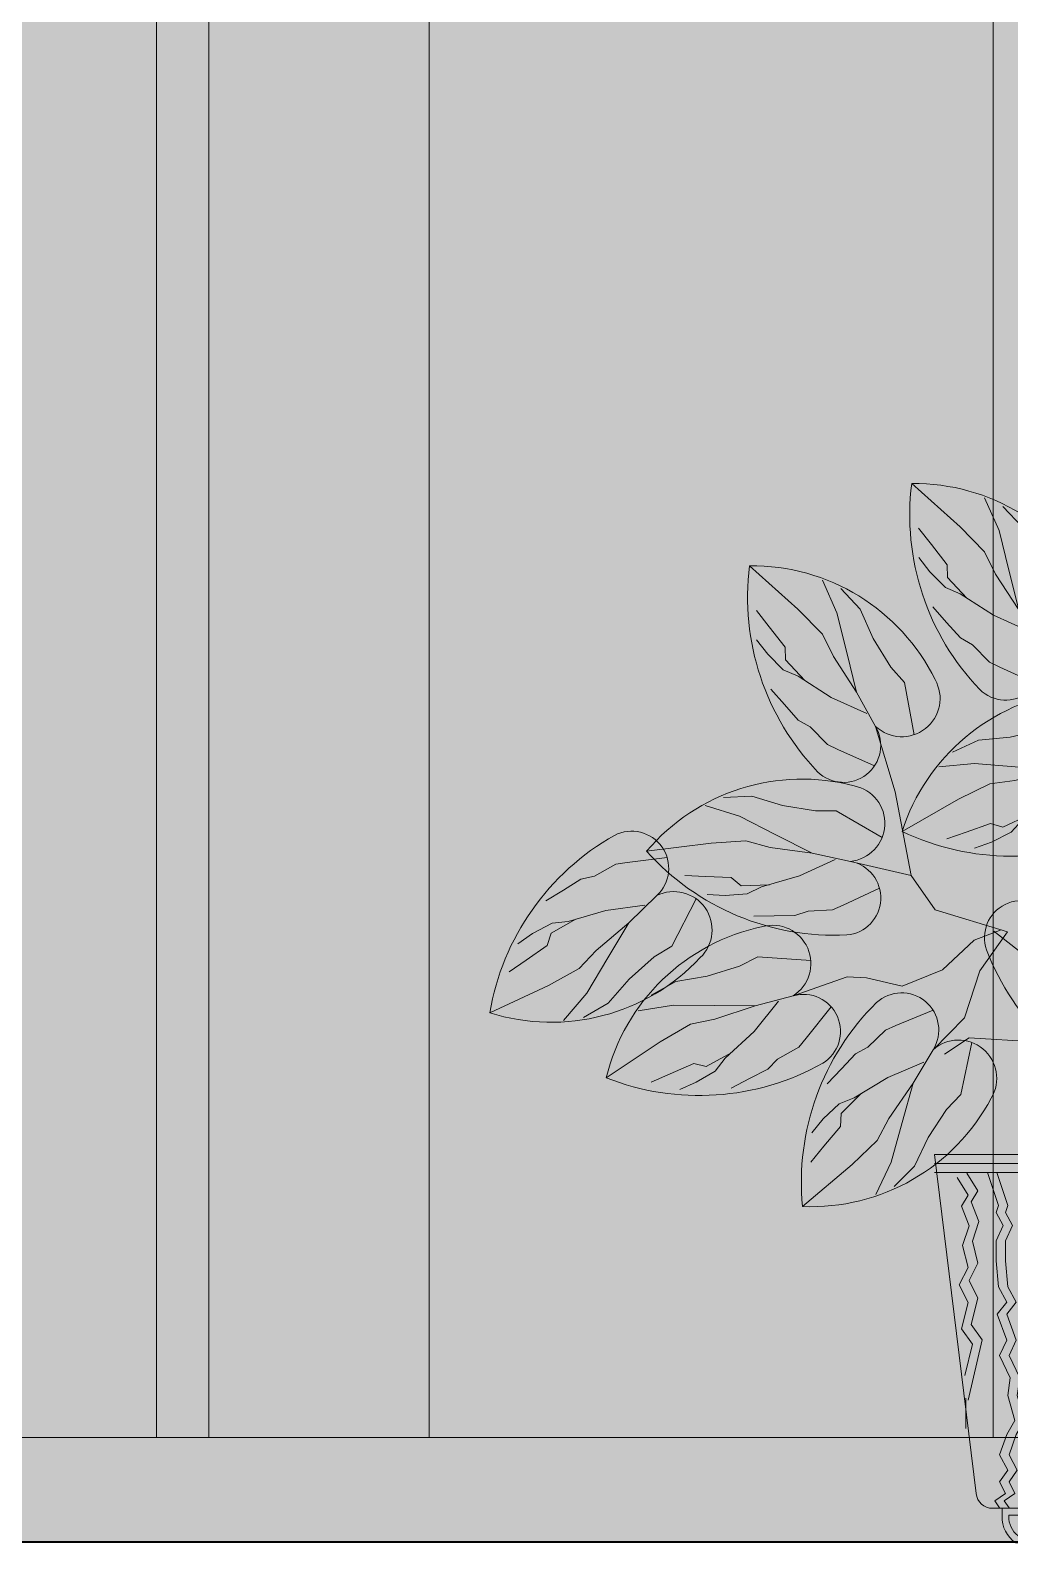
# Model space of a CAD drawing. Header units: millimetres. Extents: x 56222 to 3066687, y -650199 to -121287.
# Drawn here: x 141686.08 to 141695.47, y -185249.26 to -185234.76 of the extents above; entities that cross this region are included whole.
import ezdxf

# ---------------------------------------------------------------- set-up
doc = ezdxf.new("R2010")
doc.units = ezdxf.units.MM
doc.header["$MEASUREMENT"] = 0
doc.layers.add('AR HATCH-7', color=7, linetype='Continuous')
for name, color, linetype, lineweight in [('dim05', 1, 'Continuous', 13), ('FURNITURE', 32, 'Continuous', 9), ('XX~SLAB ( BEAM )~ ( DIM )', 7, 'Continuous', 9)]:
    doc.layers.add(name, color=color, linetype=linetype, lineweight=lineweight)
doc.layers.add('hatch', color=250, linetype='Continuous', lineweight=9, transparency=0.5)

# ---------------------------------------------------------------- blocks, each defined once
blk = doc.blocks.new('RH')
at = {"color": 251, "true_color": 0x636466}
for p, q in [((137588.9421471866, 17688.33479975404), (137589.1436710019, 17688.33479975404)), ((137588.9421471866, 17688.33034896398), (137589.1436710019, 17688.33034896398)), ((137589.1436710019, 17688.33479975404), (137589.1231673759, 17688.16759033459)), ((137588.9421471866, 17688.3258981739), (137589.1436710019, 17688.3258981739)), ((137589.1281679233, 17688.2146633137), (137589.1281679233, 17688.19966444574)), ((137588.9707629957, 17688.16031242687), (137589.1150551928, 17688.16031242687))]:
    blk.add_line(p, q, dxfattribs=at)
for points in [[(137589.1549400267, 17688.6656744074), (137589.1310982277, 17688.64432398488), (137589.1190330944, 17688.63203443851), (137589.1135940301, 17688.62099166179), (137589.1021763403, 17688.60335877793), (137589.0928230816, 17688.58652336434)], [(137589.1021763403, 17688.60335877793), (137589.1070355804, 17688.6229152181), (137589.1118947351, 17688.64247166887), (137589.1189669749, 17688.65867964438)], [(137589.0737513719, 17688.58242297031), (137589.0785468483, 17688.60820339124), (137589.085308269, 17688.61579083703), (137589.0939862697, 17688.62993273699), (137589.1003836239, 17688.64425274079), (137589.1099925545, 17688.65444066324)], [(137589.1276822382, 17688.60912948688), (137589.1372911689, 17688.61931740932), (137589.1374264351, 17688.62565809607), (137589.1452540519, 17688.63563225109), (137589.1515161126, 17688.64361153329)], [(137589.0971287299, 17688.59281468267), (137589.1146861169, 17688.6007939635), (137589.1310290809, 17688.61133809226), (137589.1383300083, 17688.61447279875), (137589.1459820996, 17688.62216714568), (137589.1514614231, 17688.62914904374)], [(137589.2348557698, 17688.6250897119), (137589.2110139708, 17688.60373928937), (137589.1989488375, 17688.59144974302), (137589.1935097732, 17688.5804069663), (137589.1820920834, 17688.56277408244), (137589.1727388247, 17688.54593866883)], [(137589.153667115, 17688.54183827481), (137589.1584625914, 17688.56761869572), (137589.1652240121, 17688.57520614152), (137589.1739020128, 17688.58934804149), (137589.1802993669, 17688.60366804529), (137589.1899082976, 17688.61385596773)], [(137589.1820920834, 17688.56277408244), (137589.1869513234, 17688.5823305226), (137589.1918104782, 17688.60188697336), (137589.198882718, 17688.61809494887)], [(137589.0934238704, 17688.56698419073), (137589.1114729823, 17688.57511055853), (137589.1166012548, 17688.57753284041), (137589.1250360252, 17688.58622461692), (137589.1309470347, 17688.58964428292), (137589.1377083973, 17688.59723177418), (137589.1444698181, 17688.60481921998)], [(137589.2075979813, 17688.56854479137), (137589.217206912, 17688.57873271381), (137589.2173421782, 17688.58507340056), (137589.225169795, 17688.5950475556), (137589.2314318557, 17688.60302683778)], [(137589.177044473, 17688.55222998718), (137589.19460186, 17688.560209268), (137589.2109448239, 17688.57075339676), (137589.2182457513, 17688.57388810324), (137589.2258978427, 17688.58158245017), (137589.2313771662, 17688.58856434824)], [(137589.1733396135, 17688.52639949524), (137589.1913887254, 17688.53452586302), (137589.1965169979, 17688.5369481449), (137589.2049517683, 17688.54563992143), (137589.2108627778, 17688.54905958741), (137589.2176241404, 17688.55664707867), (137589.2243855611, 17688.56423452447)], [(137589.0549772553, 17688.54480006705), (137589.0809502734, 17688.54840964177), (137589.0902875066, 17688.54439688466), (137589.106448853, 17688.54064030254), (137589.1220574063, 17688.53910351521), (137589.1347625986, 17688.53321255577)], [(137589.1727388247, 17688.54593866883), (137589.1630326346, 17688.51370029048), (137589.1552758276, 17688.47244113653)], [(137589.1596432512, 17688.49413026592), (137589.1318450666, 17688.50999005319), (137589.116368964, 17688.51754588818), (137589.1041724675, 17688.519210763), (137589.0838325443, 17688.52446145429), (137589.0649024238, 17688.52800618797)], [(137589.0722329803, 17688.52591280918), (137589.0853584486, 17688.51178295283), (137589.1005326213, 17688.49961678638), (137589.1058167011, 17688.49368311745), (137589.1155372066, 17688.4888592967), (137589.1238942766, 17688.48587110823)], [(137589.0838325443, 17688.52446145429), (137589.1039216457, 17688.52604087432), (137589.1240107303, 17688.52762037863), (137589.1416237991, 17688.52604086764)], [(137589.169544406, 17688.49106377388), (137589.1921535567, 17688.50434733522), (137589.2023157054, 17688.50421741751), (137589.218683306, 17688.5069382037), (137589.2336899568, 17688.51149770815), (137589.2476826342, 17688.51092299621)], [(137589.0973783721, 17688.50209267117), (137589.1100835643, 17688.49620171172), (137589.1161411746, 17688.49807999907), (137589.1280798637, 17688.493811152), (137589.137630765, 17688.49039609225)], [(137589.2039896526, 17688.48332996138), (137589.2219413787, 17688.49248430997), (137589.2398930568, 17688.50163872991), (137589.2567676884, 17688.50692662649)], [(137589.2856364424, 17688.48435269892), (137589.2538833413, 17688.48835426008), (137589.23669336, 17688.48940541925), (137589.2247894353, 17688.48627126676), (137589.2039896526, 17688.48332996138), (137589.185145626, 17688.4793528696)], [(137589.185145626, 17688.4793528696), (137589.1552758276, 17688.47244113653), (137589.143442206, 17688.45553250082), (137589.1077689806, 17688.44466341525), (137589.1214013357, 17688.42542183454), (137589.1288920061, 17688.40224477744), (137589.1443956603, 17688.38647564486)], [(137589.1927189193, 17688.48022723902), (137589.2102558365, 17688.47220306946), (137589.2289329687, 17688.46677758754), (137589.2360869618, 17688.46332066581), (137589.2469138366, 17688.4625883685), (137589.2557781119, 17688.46302940248)], [(137589.2755330014, 17688.48133503942), (137589.2951617694, 17688.47878165666), (137589.3007716803, 17688.47794767367), (137589.3113614605, 17688.47206984357), (137589.3180093245, 17688.47050777716), (137589.3266776715, 17688.46520251465), (137589.3353460608, 17688.45989731243)], [(137589.2250708981, 17688.46785633861), (137589.2390635754, 17688.46728162668), (137589.2439396195, 17688.47133709197), (137589.2566028889, 17688.47196714145), (137589.2667334513, 17688.47247117837)], [(137589.1707870824, 17688.46608740769), (137589.1887574778, 17688.4577884206), (137589.1939489638, 17688.45550476102), (137589.206042122, 17688.45483554022), (137589.212499895, 17688.4526148836), (137589.2226620399, 17688.45248503943), (137589.2328241885, 17688.45235512174)], [(137589.2611722156, 17688.46086235177), (137589.2732255108, 17688.43757405494), (137589.2818939001, 17688.43226885273), (137589.294294248, 17688.42124467916), (137589.304563163, 17688.40938980526), (137589.3167099456, 17688.40241979913)], [(137589.3629848718, 17688.40467888048), (137589.3339832305, 17688.4182131599), (137589.3188770192, 17688.42648375676), (137589.3104740835, 17688.43547914498), (137589.2944407542, 17688.4490517123), (137589.2806143187, 17688.46245858672)], [(137589.2865568737, 17688.45768309367), (137589.3056723917, 17688.45512815068), (137589.3243679827, 17688.4497666209), (137589.3322637574, 17688.44887967873), (137589.3418156266, 17688.44372999233), (137589.3490815171, 17688.43863325573)], [(137589.2944407542, 17688.4490517123), (137589.3047533073, 17688.43173935213), (137589.3150657817, 17688.41442695709), (137589.3265272322, 17688.4009603242)], [(137589.32052508, 17688.45091178154), (137589.3326718626, 17688.44394177543), (137589.3346368977, 17688.43791174699), (137589.3450167566, 17688.43063068379), (137589.3533206002, 17688.42480586376)], [(137589.0522821452, 17688.3333390946), (137589.0780316129, 17688.36815596031), (137589.090174616, 17688.40049916449), (137589.0861268992, 17688.42273508412), (137589.1144606222, 17688.44497104807)], [(137589.2134069679, 17688.41304816935), (137589.1867955609, 17688.42239668821), (137589.1771769966, 17688.42190899829), (137589.1597027242, 17688.41780632235), (137589.1396980041, 17688.42579874383), (137589.124183263, 17688.44045228327), (137589.1107505908, 17688.44556121288)], [(137589.2046818064, 17688.43049565907), (137589.2308437916, 17688.43227813513), (137589.2398772038, 17688.42762156907), (137589.2557359209, 17688.42274282693), (137589.2711985977, 17688.42011713197), (137589.2834602225, 17688.41335119727)], [(137589.3055438752, 17688.3726230186), (137589.2789241552, 17688.39038991001), (137589.264014968, 17688.3990106135), (137589.2519649436, 17688.40152522041), (137589.2320424967, 17688.40818692768), (137589.2134069679, 17688.41304816935)], [(137589.1444342149, 17688.40602401476), (137589.1627095903, 17688.39842013738), (137589.1679054106, 17688.39614635697), (137589.1765866843, 17688.38770077715), (137589.1825936048, 17688.38445253833), (137589.1895704016, 17688.37706265637), (137589.196547255, 17688.36967282153)], [(137589.194634387, 17688.40759560499), (137589.2070035135, 17688.39214202902), (137589.210627707, 17688.38777947831), (137589.2211477215, 17688.3817776766), (137589.2259329343, 17688.37690572763), (137589.2349663761, 17688.37224922902), (137589.2439997883, 17688.36759266296)], [(137589.2205729928, 17688.41044675023), (137589.2326770979, 17688.39543271016), (137589.2469623495, 17688.38223412269), (137589.2518180786, 17688.3759450988), (137589.2611770442, 17688.37045262791), (137589.2693044228, 17688.36688673326)], [(137589.2320424967, 17688.40818692768), (137589.2521928797, 17688.40835613379), (137589.2723432516, 17688.40852542512), (137589.2898025353, 17688.40571678505)], [(137589.0643144608, 17688.37689873352), (137589.0942222591, 17688.39039192425), (137589.1266036254, 17688.39241336344), (137589.1387466284, 17688.38432756239)], [(137589.1252139051, 17688.39002580211), (137589.1307488939, 17688.36439397432), (137589.1377257474, 17688.35700413947), (137589.1468069071, 17688.34311768677), (137589.1536134866, 17688.32898760798), (137589.1635114668, 17688.31908027241)], [(137589.2087634485, 17688.30914395468), (137589.1843174325, 17688.32979980661), (137589.1719038187, 17688.34173725136), (137589.1661493925, 17688.35261902123), (137589.1542292694, 17688.36991621462), (137589.1443956603, 17688.38647564486)], [(137589.2439891632, 17688.38492474667), (137589.256250788, 17688.37815881196), (137589.2624250264, 17688.37960842772), (137589.2740355845, 17688.37451428487), (137589.2833239825, 17688.37043899195)], [(137589.1488804781, 17688.38031076833), (137589.1666601014, 17688.37283977407), (137589.1832995742, 17688.36277006377), (137589.1906876416, 17688.35984664339), (137589.1985578719, 17688.35237556909), (137589.2042357419, 17688.3455541558)], [(137589.1542292694, 17688.36991621462), (137589.1596489813, 17688.35050762663), (137589.1650686084, 17688.33109902557), (137589.172604096, 17688.3151011672)], [(137589.1798905922, 17688.36488149357), (137589.1897885726, 17688.354974158), (137589.1901061536, 17688.34863998498), (137589.1982174087, 17688.33889509424), (137589.2047063787, 17688.33109922253)], [(137589.1129399625, 17688.3258981739), (137589.1075314655, 17688.30968774717), (137589.1086976613, 17688.30619233817), (137589.1051990157, 17688.29978411767), (137589.1086976613, 17688.29221077254), (137589.1086976613, 17688.28230714303), (137589.1075314655, 17688.269490702), (137589.1034497219, 17688.26191735689), (137589.1081145634, 17688.25609169868), (137589.1034497219, 17688.24327522247), (137589.1069483676, 17688.23570187736), (137589.1017004282, 17688.22463312324), (137589.102866624, 17688.21589461833), (137589.0993679784, 17688.20366073961), (137589.1034497219, 17688.1966699568), (137589.1069483676, 17688.18676632728), (137589.102866624, 17688.17919298217), (137589.1069483676, 17688.17336732396), (137589.1040328199, 17688.16754166575), (137589.1092807592, 17688.16404625676), (137589.1069483676, 17688.16055088293)], [(137589.1176048041, 17688.3258981739), (137589.1121963069, 17688.30968774717), (137589.1133625028, 17688.30619233817), (137589.1098638572, 17688.29978411767), (137589.1133625028, 17688.29221077254), (137589.1133625028, 17688.28230714303), (137589.1121963069, 17688.269490702), (137589.1081145634, 17688.26191735689), (137589.1127794049, 17688.25609169868), (137589.1081145634, 17688.24327522247), (137589.111613209, 17688.23570187736), (137589.1063652696, 17688.22463312324), (137589.1075314655, 17688.21589461833), (137589.1040328199, 17688.20366073961), (137589.1081145634, 17688.1966699568), (137589.111613209, 17688.18676632728), (137589.1075314655, 17688.17919298217), (137589.111613209, 17688.17336732396), (137589.1086976613, 17688.16754166575), (137589.1139456007, 17688.16404625676), (137589.111613209, 17688.16055088293)], [(137589.1277099716, 17688.32556656321), (137589.1223020618, 17688.31692199726), (137589.1255467728, 17688.31151913476), (137589.1217613055, 17688.30179395408), (137589.1250060167, 17688.29206880861), (137589.1223020618, 17688.28126304841), (137589.1266283432, 17688.27261848245), (137589.1223020618, 17688.26397388133), (137589.1255467728, 17688.25100699723), (137589.120138921, 17688.24344297565), (137589.1271684556, 17688.21359499442)], [(137589.1325770675, 17688.32340540412), (137589.1271691575, 17688.31476083818), (137589.1304138687, 17688.30935797568), (137589.1266284013, 17688.29963279501), (137589.1298731124, 17688.28990764953), (137589.1271691575, 17688.27910188933), (137589.1314954391, 17688.27045732339), (137589.1271691575, 17688.26181272226), (137589.1304138687, 17688.24884583817), (137589.1250060167, 17688.24128181657), (137589.1286606446, 17688.22576396651)]]:
    blk.add_lwpolyline(points, dxfattribs=at)
for points in [[(137588.9737857626, 17688.16031242687), (137588.9737857626, 17688.15648823097, 0.2690106951367682), (137588.9805857625, 17688.14333456367), (137589.1035923024, 17688.14333456367, 0.2690106951367671), (137589.1103923024, 17688.15648823097), (137589.1103923024, 17688.16031242687)], [(137588.9771857625, 17688.15691242687), (137588.9771857625, 17688.15640045875, 0.2488902045346208), (137588.9816496308, 17688.14673456367), (137589.1025284341, 17688.14673456367, 0.2488902045344101), (137589.1069923023, 17688.15640045875), (137589.1069923023, 17688.15691242687)]]:
    blk.add_lwpolyline(points, format="xyb", close=True, dxfattribs=at)
for centre, radius, start, end in [((137589.1536868111, 17688.5651162384), 0.1005659778569198, 89.28598329185125, 153.7743995448722), ((137589.0314000293, 17688.65015343294), 0.1245111705797051, 316.2824992682312, 7.160848869145634), ((137589.2336025542, 17688.52453154289), 0.1005659778569198, 89.28598329185125, 153.7743995448722), ((137589.1113157723, 17688.60956873743), 0.1245111705797051, 316.2824992682312, 7.160848869145634), ((137589.1086113122, 17688.57722999615), 0.01832034161067742, 149.5178129668894, 314.2332522289454), ((137589.1598081846, 17688.55967826162), 0.01886737567351117, 150.488408942267, 313.2626563260196), ((137589.0638567319, 17688.46349599394), 0.1005659778569198, 17.73522213977242, 82.22363872896855), ((137589.1885270553, 17688.53664530064), 0.01832034161067742, 149.5178129668894, 314.2332522289454), ((137589.1870406709, 17688.4981248346), 0.01886737567351117, 101.4612271985591, 264.2354739149312), ((137589.2088912048, 17688.41936281965), 0.1005659778569198, 40.25880093906763, 104.7472177285512), ((137589.1058239789, 17688.60640901519), 0.1245111705797051, 244.7317385591225, 295.6100879779345), ((137589.2930361868, 17688.47592454789), 0.01832034161067742, 62.59412953484181, 227.309568929725), ((137589.2402415461, 17688.38377176308), 0.1245111705797051, 9.666532721447343, 60.54488270409963), ((137589.1884812975, 17688.46133875812), 0.01832034161067742, 100.4906308728191, 265.2060703893234), ((137589.192912496, 17688.5674508419), 0.1245111705797051, 267.2553174232594, 318.1336667826648), ((137589.272214817, 17688.44556402444), 0.01886737567351117, 63.56472554340497, 226.338972808453), ((137589.1007207092, 17688.44170854479), 0.01832034161067742, 341.1044226878041, 145.8198622643277), ((137589.2234894579, 17688.42899562252), 0.01886737567351117, 74.92336989817926, 237.6976164348833), ((137589.2078478006, 17688.34876944609), 0.1005659778569198, 13.72094350625082, 78.2093597626996), ((137589.0017696666, 17688.48028445696), 0.1245111705797051, 288.176825953396, 339.0551756925142), ((137589.3326748068, 17688.50056848293), 0.1005659778569198, 223.052982157259, 287.5413985856079), ((137589.1599100631, 17688.39621926925), 0.01832034161067742, 47.41491597526126, 212.1303552884675), ((137589.2083426834, 17688.39544169501), 0.01832034161067742, 73.95277346154312, 238.6682129585195), ((137589.0848281468, 17688.32110525132), 0.1245111705797051, 354.4873191834842, 45.36566899570046), ((137589.1318655477, 17688.37236982531), 0.01886737567351117, 48.38551214220978, 211.1597591249011), ((137589.2597167235, 17688.4883939293), 0.1245111705797051, 240.7174598724254, 291.5958095863593), ((137589.2046184981, 17688.40962447661), 0.1005659778569198, 207.8737685696186, 272.3621850208046), ((137589.1150551928, 17688.16847242687), 0.00816, 270, 353.7942257288227)]:
    blk.add_arc(centre, radius, start, end, dxfattribs=at)

msp = doc.modelspace()

# ---------------------------------------------------------------- hatches: boundary and pattern name
at = {"layer": 'AR HATCH-7', "lineweight": 0, "true_color": 0xede6db, "transparency": 33554613}
h = msp.add_hatch(color=254, dxfattribs=at)
h.dxf.hatch_style = 1
h.paths.add_polyline_path([(141661.7916313138, -185203.281764517), (141663.6552289021, -185203.281764517), (141663.6552289021, -185248.2548214828), (141661.7916313138, -185248.2548214828)])
edge = h.paths.add_edge_path()
edge.add_line((141659.4280337254, -185203.281764517), (141661.2916313138, -185203.281764517))
edge.add_line((141661.2916313138, -185203.281764517), (141661.2916313138, -185248.2548214828))
edge.add_line((141661.2916313138, -185248.2548214828), (141659.8598325196, -185248.2548214828))
edge.add_line((141659.8598325196, -185248.2548214828), (141659.8598325196, -185219.5112373176))
edge.add_arc((141654.4508385487, -185219.5112373176), 5.408993970922893, 360, 383.0490202448578)
edge.add_line((141659.4280337254, -185217.3935159124), (141659.4280337254, -185203.281764517))
edge = h.paths.add_edge_path()
edge.add_line((141657.064436137, -185203.281764517), (141658.9280337254, -185203.281764517))
edge.add_line((141658.9280337254, -185203.281764517), (141658.9280337254, -185216.4761196713))
edge.add_arc((141654.4508385487, -185219.5112373176), 5.408993970943638, 394.1335823303203, 421.105733904597)
edge.add_line((141657.064436137, -185214.7755933885), (141657.064436137, -185203.281764517))
edge = h.paths.add_edge_path()
edge.add_line((141654.4508385487, -185203.281764517), (141656.564436137, -185203.281764517))
edge.add_line((141656.564436137, -185203.281764517), (141656.564436137, -185214.532289536))
edge.add_arc((141654.4508385487, -185219.5112373176), 5.408993970921922, 426.9984433736666, 450.0000000003083)
edge.add_line((141654.4508385487, -185214.1022433467), (141654.4508385487, -185203.281764517))
h.paths.add_polyline_path([(141652.3372409603, -185203.281764517), (141654.4508385487, -185203.281764517), (141654.4508385487, -185248.2548214828), (141652.3372409603, -185248.2548214828)])
h.paths.add_polyline_path([(141649.9736433719, -185203.281764517), (141651.8372409603, -185203.281764517), (141651.8372409603, -185248.2548214828), (141649.9736433719, -185248.2548214828)])
edge = h.paths.add_edge_path()
edge.add_line((141647.6100457835, -185203.281764517), (141649.4736433719, -185203.281764517))
edge.add_line((141649.4736433719, -185203.281764517), (141649.4736433719, -185248.2548214828))
edge.add_line((141649.4736433719, -185248.2548214828), (141648.0418445776, -185248.2548214828))
edge.add_line((141648.0418445776, -185248.2548214828), (141648.0418445776, -185230.288609062))
edge.add_arc((141642.6328506068, -185230.288609062), 5.408993970893789, 360, 383.0490202433188)
edge.add_line((141647.6100457835, -185228.1708876569), (141647.6100457835, -185203.281764517))
edge = h.paths.add_edge_path()
edge.add_line((141645.2457458274, -185203.281764517), (141647.1093434157, -185203.281764517))
edge.add_line((141647.1093434157, -185203.281764517), (141647.1100457835, -185227.2534914158))
edge.add_arc((141642.6328506067, -185230.2886090619), 5.408993970910164, 394.1335823286985, 421.1057339036104)
edge.add_line((141645.2464481952, -185225.5529651329), (141645.2457458274, -185203.281764517))
edge = h.paths.add_edge_path()
edge.add_line((141642.6328506068, -185203.281764517), (141644.7464481952, -185203.281764517))
edge.add_line((141644.7464481952, -185203.281764517), (141644.7464481952, -185225.3096612804))
edge.add_arc((141642.6328506068, -185230.288609062), 5.408993970917877, 426.9984433729786, 449.9999999996917)
edge.add_line((141642.6328506068, -185224.879615091), (141642.6328506068, -185203.281764517))
edge = h.paths.add_edge_path()
edge.add_line((141640.5192530184, -185203.281764517), (141642.6328506068, -185203.281764517))
edge.add_line((141642.6328506068, -185203.281764517), (141642.6328506068, -185209.3127569525))
edge.add_arc((141642.6328506068, -185214.7217509234), 5.408993970922893, 449.9999999996917, 473.0015566263334)
edge.add_line((141640.5192530184, -185209.7428031418), (141640.5192530184, -185203.281764517))
edge = h.paths.add_edge_path()
edge.add_line((141638.15565543, -185203.281764517), (141640.0192530184, -185203.281764517))
edge.add_line((141640.0192530184, -185203.281764517), (141640.0192530184, -185209.9861069943))
edge.add_arc((141642.6328506068, -185214.7217509234), 5.408993970951994, 478.8942660954029, 505.8664176696797)
edge.add_line((141638.15565543, -185211.6866332771), (141638.15565543, -185203.281764517))
edge = h.paths.add_edge_path()
edge.add_line((141635.7920578417, -185203.281764517), (141637.65565543, -185203.281764517))
edge.add_line((141637.65565543, -185203.281764517), (141637.65565543, -185212.6040295182))
edge.add_arc((141642.6328506068, -185214.7217509234), 5.408993970951477, 516.9509797552629, 540)
edge.add_line((141637.2238566359, -185214.7217509234), (141637.2238566359, -185248.2548214828))
edge.add_line((141637.2238566359, -185248.2548214828), (141635.7920578417, -185248.2548214828))
edge.add_line((141635.7920578417, -185248.2548214828), (141635.7920578417, -185203.281764517))
h.paths.add_polyline_path([(141633.4284602533, -185203.281764517), (141635.2920578417, -185203.281764517), (141635.2920578417, -185248.2548214828), (141633.4284602533, -185248.2548214828)])
h.paths.add_polyline_path([(141630.8148626649, -185203.281764517), (141632.9284602533, -185203.281764517), (141632.9284602533, -185248.2548214828), (141630.8148626649, -185248.2548214828)])
edge = h.paths.add_edge_path()
edge.add_arc((141618.9968747231, -185230.288609062), 5.408993970913615, 360, 404.5297854347366, ccw=False)
edge.add_line((141624.405868694, -185230.288609062), (141624.405868694, -185248.2548214828))
edge.add_line((141624.405868694, -185248.2548214828), (141622.8528707037, -185248.2548214828))
edge.add_line((141622.8528707037, -185248.2548214828), (141622.8528707037, -185226.4953900102))
edge = h.paths.add_edge_path()
edge.add_arc((141618.9968747231, -185230.288609062), 5.408993970898957, 411.6511902259334, 427.69402453302587, ccw=False)
edge.add_line((141622.3528707037, -185226.0466158093), (141622.3528707037, -185248.2548214828))
edge.add_line((141622.3528707037, -185248.2548214828), (141621.0498727134, -185248.2548214828))
edge.add_line((141621.0498727134, -185248.2548214828), (141621.0498727134, -185225.2843693566))
edge = h.paths.add_edge_path()
edge.add_arc((141618.9968747231, -185230.288609062), 5.408993970922893, 433.3147448948756, 450.0000000003083, ccw=False)
edge.add_line((141620.5498727134, -185225.1073531313), (141620.5498727134, -185248.2548214828))
edge.add_line((141620.5498727134, -185248.2548214828), (141618.9968747231, -185248.2548214828))
edge.add_line((141618.9968747231, -185248.2548214828), (141618.9968747231, -185224.879615091))
edge = h.paths.add_edge_path()
edge.add_line((141617.0832771347, -185203.281764517), (141618.9968747231, -185203.281764517))
edge.add_line((141618.9968747231, -185203.281764517), (141618.9968747231, -185216.7991904103))
edge.add_arc((141618.9968747231, -185222.2081843812), 5.408993970922893, 450.0000000003083, 470.7187338346824)
edge.add_line((141617.0832771347, -185217.1489986714), (141617.0832771347, -185203.281764517))
edge = h.paths.add_edge_path()
edge.add_line((141614.9196795463, -185203.281764517), (141616.5832771347, -185203.281764517))
edge.add_line((141616.5832771347, -185203.281764517), (141616.5832771347, -185217.3675478055))
edge.add_arc((141618.996874723, -185222.2081843812), 5.408993970902136, 476.5013766546521, 498.9189424139601)
edge.add_line((141614.9196795463, -185218.6537933971), (141614.9196795463, -185203.281764517))
edge = h.paths.add_edge_path()
edge.add_line((141612.7560819579, -185203.281764517), (141614.4196795463, -185203.281764517))
edge.add_line((141614.4196795463, -185203.281764517), (141614.4196795463, -185219.3260844366))
edge.add_arc((141618.996874723, -185222.2081843812), 5.408993970891691, 507.8028117581386, 540)
edge.add_line((141613.5878807521, -185222.2081843812), (141613.5878807521, -185233.8046557675))
edge.add_line((141613.5878807521, -185233.8046557675), (141612.7560819579, -185233.8046557675))
edge.add_line((141612.7560819579, -185233.8046557675), (141612.7560819579, -185203.281764517))
h.paths.add_polyline_path([(141610.5924843696, -185203.281764517), (141612.2560819579, -185203.281764517), (141612.2560819579, -185233.8046557675), (141610.5924843696, -185233.8046557675)])
h.paths.add_polyline_path([(141608.1788867812, -185209.861164129), (141610.0924843696, -185209.861164129), (141610.0924843696, -185233.8046557675), (141608.1788867811, -185233.8046557675)])
h.paths.add_polyline_path([(141608.1788867812, -185203.281764517), (141610.0924843696, -185203.281764517), (141610.0924843696, -185209.861164129), (141608.1788867812, -185209.861164129)])
h.paths.add_polyline_path([(141608.1788867811, -185233.8046557675), (141610.0924843696, -185233.8046557675), (141610.0924843696, -185248.2548214828), (141608.1788867811, -185248.2548214828)])
h.paths.add_polyline_path([(141610.5924843696, -185233.8046557675), (141612.2560819579, -185233.8046557675), (141612.2560819579, -185248.2548214828), (141610.5924843696, -185248.2548214828)])
h.paths.add_polyline_path([(141612.7560819579, -185233.8046557675), (141613.5878807521, -185233.8046557675), (141613.5878807521, -185248.2548214828), (141612.7560819579, -185248.2548214828)])
edge = h.paths.add_edge_path()
edge.add_arc((141678.0868144324, -185222.2081843813), 5.408993970893789, 495.4702145643914, 539.9999999996917, ccw=False)
edge.add_line((141674.2308184518, -185218.4149653294), (141674.2308184518, -185248.2548214828))
edge.add_line((141674.2308184518, -185248.2548214828), (141672.6778204615, -185248.2548214828))
edge.add_line((141672.6778204615, -185248.2548214828), (141672.6778204615, -185222.2081843812))
edge = h.paths.add_edge_path()
edge.add_arc((141678.0868144324, -185222.2081843813), 5.408993970926227, 472.3059754661697, 488.3488097738753, ccw=False)
edge.add_line((141676.0338164421, -185217.2039446758), (141676.0338164421, -185248.2548214828))
edge.add_line((141676.0338164421, -185248.2548214828), (141674.7308184518, -185248.2548214828))
edge.add_line((141674.7308184518, -185248.2548214828), (141674.7308184518, -185217.9661911286))
edge = h.paths.add_edge_path()
edge.add_arc((141678.0868144324, -185222.2081843812), 5.408993970929765, 450.0000000003083, 466.6852551054197, ccw=False)
edge.add_line((141678.0868144324, -185216.7991904103), (141678.0868144324, -185248.2548214828))
edge.add_line((141678.0868144324, -185248.2548214828), (141676.5338164421, -185248.2548214828))
edge.add_line((141676.5338164421, -185248.2548214828), (141676.5338164421, -185217.0269284505))
edge = h.paths.add_edge_path()
edge.add_line((141678.0868144324, -185203.281764517), (141680.2004120208, -185203.281764517))
edge.add_line((141680.2004120208, -185203.281764517), (141680.2004120208, -185225.3096612804))
edge.add_arc((141678.0868144324, -185230.2886090619), 5.408993970895133, 426.9984433735462, 450.0000000003083)
edge.add_line((141678.0868144324, -185224.879615091), (141678.0868144324, -185203.281764517))
edge = h.paths.add_edge_path()
edge.add_line((141680.7004120208, -185203.281764517), (141682.5640096091, -185203.281764517))
edge.add_line((141682.5640096091, -185203.281764517), (141682.5640096091, -185227.2534914157))
edge.add_arc((141678.0868144324, -185230.288609062), 5.408993970919548, 394.1335823304933, 421.1057339044481)
edge.add_line((141680.7004120208, -185225.5529651328), (141680.7004120208, -185203.281764517))
edge = h.paths.add_edge_path()
edge.add_line((141683.0640096091, -185203.281764517), (141684.9276071975, -185203.281764517))
edge.add_line((141684.9276071975, -185203.281764517), (141684.9276071975, -185248.2548214828))
edge.add_line((141684.9276071975, -185248.2548214828), (141683.4958084033, -185248.2548214828))
edge.add_line((141683.4958084033, -185248.2548214828), (141683.4958084033, -185230.288609062))
edge.add_arc((141678.0868144324, -185230.288609062), 5.408993970922893, 360, 383.0490202455459)
edge.add_line((141683.0640096091, -185228.1708876567), (141683.0640096091, -185203.281764517))
h.paths.add_polyline_path([(141685.4276071975, -185203.281764517), (141687.2912047859, -185203.281764517), (141687.2912047859, -185248.2548214828), (141685.4276071975, -185248.2548214828)])
h.paths.add_polyline_path([(141687.7912047859, -185203.281764517), (141689.9048023743, -185203.281764517), (141689.9048023743, -185248.2548214828), (141687.7912047859, -185248.2548214828)])
edge = h.paths.add_edge_path()
edge.add_line((141689.9048023743, -185203.281764517), (141691.8183999626, -185203.281764517))
edge.add_line((141691.8183999626, -185203.281764517), (141691.8183999626, -185214.4520516077))
edge.add_arc((141689.9048023742, -185219.5112373176), 5.40899397092427, 429.2812661653176, 449.9999999996917)
edge.add_line((141689.9048023743, -185214.1022433467), (141689.9048023743, -185203.281764517))
edge = h.paths.add_edge_path()
edge.add_line((141692.3183999626, -185203.281764517), (141693.981997551, -185203.281764517))
edge.add_line((141693.981997551, -185203.281764517), (141693.981997551, -185215.9568463335))
edge.add_arc((141689.9048023742, -185219.5112373176), 5.40899397094026, 401.0810575860696, 423.4986233452095)
edge.add_line((141692.3183999626, -185214.6706007418), (141692.3183999626, -185203.281764517))
edge = h.paths.add_edge_path()
edge.add_line((141694.481997551, -185203.281764517), (141696.1455951394, -185203.281764517))
edge.add_line((141696.1455951394, -185203.281764517), (141696.1455951394, -185218.1150978337))
edge.add_line((141696.1455951394, -185218.1150978337), (141695.1305090556, -185218.1150978337))
edge.add_arc((141689.9048023743, -185219.5112373177), 5.408993970948339, 374.9582094248566, 392.1971882429049)
edge.add_line((141694.481997551, -185216.6291373729), (141694.481997551, -185203.281764517))
h.paths.add_polyline_path([(141696.6455951394, -185203.281764517), (141698.3091927278, -185203.281764517), (141698.3091927278, -185218.1150978337), (141696.6455951394, -185218.1150978337)])
h.paths.add_polyline_path([(141698.8091927278, -185203.281764517), (141700.7227903161, -185203.281764517), (141700.7227903161, -185218.1150978337), (141698.8091927278, -185218.1150978337)])
h.paths.add_polyline_path([(141698.8091927278, -185219.1150978337), (141700.7227903161, -185219.1150978337), (141700.7227903161, -185233.4484311837), (141698.8091927278, -185233.4484311837)])
h.paths.add_polyline_path([(141696.6455951394, -185219.1150978337), (141698.3091927278, -185219.1150978337), (141698.3091927278, -185233.4484311837), (141696.6455951394, -185233.4484311837)])
edge = h.paths.add_edge_path()
edge.add_arc((141689.9048023743, -185219.5112373177), 5.408993970922893, 360.0000000009248, 364.199941766586)
edge.add_line((141695.2992707713, -185219.1150978337), (141696.1455951394, -185219.1150978337))
edge.add_line((141696.1455951394, -185219.1150978337), (141696.1455951394, -185233.4484311837))
edge.add_line((141696.1455951394, -185233.4484311837), (141695.3137963452, -185233.4484311837))
edge.add_line((141695.3137963452, -185233.4484311837), (141695.3137963452, -185219.5112373176))
edge = h.paths.add_edge_path()
edge.add_line((141695.1305090556, -185218.1150978337), (141696.1455951394, -185218.1150978337))
edge.add_line((141696.1455951394, -185218.1150978337), (141696.1455951394, -185219.1150978337))
edge.add_line((141696.1455951394, -185219.1150978337), (141695.2992707713, -185219.1150978337))
edge.add_arc((141689.9048023743, -185219.5112373175), 5.408993970882458, 364.1999417647638, 374.9582094234469)
h.paths.add_polyline_path([(141696.6455951394, -185218.1150978337), (141698.3091927278, -185218.1150978337), (141698.3091927278, -185219.1150978337), (141696.6455951394, -185219.1150978337)])
h.paths.add_polyline_path([(141698.8091927278, -185218.1150978337), (141700.7227903161, -185218.1150978337), (141700.7227903161, -185219.1150978337), (141698.8091927278, -185219.1150978337)])
h.paths.add_polyline_path([(141695.3137963452, -185234.4484311837), (141696.1455951394, -185234.4484311837), (141696.1455951394, -185248.2548214828), (141695.3137963452, -185248.2548214828)])
h.paths.add_polyline_path([(141696.6455951394, -185234.4484311837), (141698.3091927278, -185234.4484311837), (141698.3091927278, -185248.2548214828), (141696.6455951394, -185248.2548214828)])
h.paths.add_polyline_path([(141698.8091927278, -185234.4484311837), (141700.7227903161, -185234.4484311837), (141700.722790316, -185248.2548214828), (141698.8091927278, -185248.2548214828)])
h.paths.add_polyline_path([(141698.8091927278, -185233.4484311837), (141700.7227903161, -185233.4484311837), (141700.7227903161, -185234.4484311837), (141698.8091927278, -185234.4484311837)])
h.paths.add_polyline_path([(141696.6455951394, -185233.4484311837), (141698.3091927278, -185233.4484311837), (141698.3091927278, -185234.4484311837), (141696.6455951394, -185234.4484311837)])
h.paths.add_polyline_path([(141695.3137963452, -185233.4484311837), (141696.1455951394, -185233.4484311837), (141696.1455951394, -185234.4484311837), (141695.3137963452, -185234.4484311837)])
at = {"layer": 'AR HATCH-7', "lineweight": 0, "true_color": 0xd6a100, "transparency": 33554518}
h = msp.add_hatch(color=42, dxfattribs=at)
h.dxf.hatch_style = 1
h.paths.add_polyline_path([(141698.3091927278, -185203.281764517), (141698.8091927278, -185203.281764517), (141698.8091927278, -185248.2548214828), (141698.3091927278, -185248.2548214828)])
h.paths.add_polyline_path([(141696.1455951394, -185203.281764517), (141696.6455951394, -185203.281764517), (141696.6455951394, -185248.2548214828), (141696.1455951394, -185248.2548214828)])
edge = h.paths.add_edge_path()
edge.add_line((141693.981997551, -185203.281764517), (141694.481997551, -185203.281764517))
edge.add_line((141694.481997551, -185203.281764517), (141694.481997551, -185216.6291373729))
edge.add_arc((141689.9048023743, -185219.5112373176), 5.408993970913586, 32.19718824280829, 41.08105758670721)
edge.add_line((141693.981997551, -185215.9568463335), (141693.981997551, -185203.281764517))
edge = h.paths.add_edge_path()
edge.add_line((141691.8183999626, -185203.281764517), (141692.3183999626, -185203.281764517))
edge.add_line((141692.3183999626, -185203.281764517), (141692.3183999626, -185214.6706007418))
edge.add_arc((141689.9048023744, -185219.5112373176), 5.408993970863249, 63.4986233468649, 69.28126616704778)
edge.add_line((141691.8183999626, -185214.4520516077), (141691.8183999626, -185203.281764517))
h.paths.add_polyline_path([(141687.2912047859, -185203.281764517), (141687.7912047859, -185203.281764517), (141687.7912047859, -185248.2548214828), (141687.2912047859, -185248.2548214828)])
h.paths.add_polyline_path([(141684.9276071975, -185203.281764517), (141685.4276071975, -185203.281764517), (141685.4276071975, -185248.2548214828), (141684.9276071975, -185248.2548214828)])
edge = h.paths.add_edge_path()
edge.add_line((141682.5640096091, -185203.281764517), (141683.0640096091, -185203.281764517))
edge.add_line((141683.0640096091, -185203.281764517), (141683.0640096091, -185228.1708876567))
edge.add_arc((141678.0868144324, -185230.288609062), 5.4089939709321, 23.04902024582962, 34.13358233074852)
edge.add_line((141682.5640096091, -185227.2534914157), (141682.5640096091, -185203.281764517))
edge = h.paths.add_edge_path()
edge.add_line((141680.2004120208, -185203.281764517), (141680.7004120208, -185203.281764517))
edge.add_line((141680.7004120208, -185203.281764517), (141680.7004120208, -185225.5529651328))
edge.add_arc((141678.0868144323, -185230.2886090619), 5.408993970929157, 61.10573390375929, 66.99844337269481)
edge.add_line((141680.2004120208, -185225.3096612804), (141680.2004120208, -185203.281764517))
edge = h.paths.add_edge_path()
edge.add_arc((141678.0868144265, -185222.2081843644), 5.408993953093304, 106.68525509672159, 112.3059754767074, ccw=False)
edge.add_line((141676.5338164421, -185217.0269284505), (141676.5338164421, -185248.2548214828))
edge.add_line((141676.5338164421, -185248.2548214828), (141676.0338164421, -185248.2548214828))
edge.add_line((141676.0338164421, -185248.2548214828), (141676.0338164421, -185217.2039446758))
h.paths.add_polyline_path([(141663.6552289021, -185203.281764517), (141664.1552289021, -185203.281764517), (141664.1552289021, -185248.2548214828), (141663.6552289021, -185248.2548214828)])
h.paths.add_polyline_path([(141661.2916313138, -185203.281764517), (141661.5416313138, -185203.281764517), (141661.7916313138, -185203.281764517), (141661.7916313138, -185248.2548214828), (141661.2916313138, -185248.2548214828)])
edge = h.paths.add_edge_path()
edge.add_line((141658.9280337254, -185203.281764517), (141659.4280337254, -185203.281764517))
edge.add_line((141659.4280337254, -185203.281764517), (141659.4280337254, -185217.3935159124))
edge.add_arc((141654.4508385486, -185219.5112373176), 5.408993970951477, 23.04902024473719, 34.13358232989219)
edge.add_line((141658.9280337254, -185216.4761196713), (141658.9280337254, -185203.281764517))
edge = h.paths.add_edge_path()
edge.add_line((141656.564436137, -185203.281764517), (141657.064436137, -185203.281764517))
edge.add_line((141657.064436137, -185203.281764517), (141657.064436137, -185214.7755933885))
edge.add_arc((141654.4508385486, -185219.5112373176), 5.408993970929157, 61.10573390375929, 66.99844337269481)
edge.add_line((141656.564436137, -185214.532289536), (141656.564436137, -185203.281764517))
at = {"layer": 'dim05', "lineweight": 0, "true_color": 0x492403, "transparency": 33554518}
h = msp.add_hatch(color=38, dxfattribs=at)
h.dxf.hatch_style = 1
h.paths.add_polyline_path([(141607.1788867812, -185233.8046557675), (141608.1788867811, -185233.8046557675), (141608.1788867811, -185248.2548214828), (141700.722790316, -185248.2548214828), (141700.7227903161, -185203.281764517), (141608.1788867812, -185203.281764517), (141608.1788867811, -185233.8046557675), (141607.1788867812, -185233.8046557675), (141607.1788867812, -185202.2817645169), (141701.7227903161, -185202.2817645169), (141701.7227903161, -185249.2548214828), (141607.1788867812, -185249.2548214828)])
h = msp.add_hatch(color=38, dxfattribs=at)
h.dxf.hatch_style = 1
edge = h.paths.add_edge_path()
edge.add_arc((141689.9048023743, -185219.5112373176), 5.408993970922893, 360, 450.0000000003083, ccw=False)
edge.add_line((141695.3137963452, -185219.5112373176), (141695.3137963452, -185248.2548214828))
edge.add_line((141695.3137963452, -185248.2548214828), (141689.9048023743, -185248.2548214828))
edge.add_line((141689.9048023743, -185248.2548214828), (141689.9048023743, -185214.1022433467))
edge = h.paths.add_edge_path()
edge.add_line((141666.2688264905, -185203.281764517), (141678.0868144324, -185203.281764517))
edge.add_line((141678.0868144324, -185203.281764517), (141678.0868144324, -185216.7991904103))
edge.add_arc((141678.0868144324, -185222.2081843812), 5.408993970922893, 450, 540)
edge.add_line((141672.6778204615, -185222.2081843812), (141672.6778204615, -185248.2548214828))
edge.add_line((141672.6778204615, -185248.2548214828), (141666.2688264905, -185248.2548214828))
edge.add_line((141666.2688264905, -185248.2548214828), (141666.2688264905, -185203.281764517))
edge = h.paths.add_edge_path()
edge.add_arc((141654.4508385487, -185219.5112373176), 5.408993970922893, 360, 450.0000000003083, ccw=False)
edge.add_line((141659.8598325196, -185219.5112373176), (141659.8598325196, -185248.2548214828))
edge.add_line((141659.8598325196, -185248.2548214828), (141654.4508385487, -185248.2548214828))
edge.add_line((141654.4508385487, -185248.2548214828), (141654.4508385487, -185214.1022433467))
edge = h.paths.add_edge_path()
edge.add_arc((141642.6328506068, -185214.7217509234), 5.408993970951997, 450.0000000003083, 539.9999999996917, ccw=False)
edge.add_line((141642.6328506068, -185209.3127569525), (141642.6328506068, -185248.2548214828))
edge.add_line((141642.6328506068, -185248.2548214828), (141637.2238566359, -185248.2548214828))
edge.add_line((141637.2238566359, -185248.2548214828), (141637.2238566359, -185214.7217509234))
edge = h.paths.add_edge_path()
edge.add_line((141618.9968747231, -185203.281764517), (141630.8148626649, -185203.281764517))
edge.add_line((141630.8148626649, -185203.281764517), (141630.8148626649, -185248.2548214828))
edge.add_line((141630.8148626649, -185248.2548214828), (141624.405868694, -185248.2548214828))
edge.add_line((141624.405868694, -185248.2548214828), (141624.405868694, -185230.288609062))
edge.add_arc((141618.9968747231, -185230.2886090619), 5.408993970893789, 359.9999999996917, 450.0000000003083)
edge.add_line((141618.9968747231, -185224.879615091), (141618.9968747231, -185203.281764517))
edge = h.paths.add_edge_path()
edge.add_arc((141618.9968747231, -185222.2081843812), 5.408993970922893, 450, 540, ccw=False)
edge.add_line((141618.9968747231, -185216.7991904103), (141618.9968747231, -185248.2548214828))
edge.add_line((141618.9968747231, -185248.2548214828), (141613.5878807521, -185248.2548214828))
edge.add_line((141613.5878807521, -185248.2548214828), (141613.5878807521, -185222.2081843812))
edge = h.paths.add_edge_path()
edge.add_arc((141678.0868144324, -185230.288609062), 5.408993970922893, 360, 450, ccw=False)
edge.add_line((141683.4958084033, -185230.288609062), (141683.4958084033, -185248.2548214828))
edge.add_line((141683.4958084033, -185248.2548214828), (141678.0868144324, -185248.2548214828))
edge.add_line((141678.0868144324, -185248.2548214828), (141678.0868144324, -185224.879615091))

# ---------------------------------------------------------------- linework, layer by layer
at = {"layer": 'FURNITURE', "lineweight": 0, "transparency": 33554687}
for p, q in [((141687.2912047859, -185203.281764517, 0.129321579205486), (141687.2912047859, -185248.2548214828, 0.129321579205486)), ((141687.7912047859, -185203.281764517, 0.129321579205486), (141687.7912047859, -185248.2548214828, 0.129321579205486))]:
    msp.add_line(p, q, dxfattribs=at)
at = {"layer": 'hatch', "lineweight": 35, "transparency": 33554687, "elevation": 0.129321579205486}
msp.add_lwpolyline([(141668.7266304365, -185313.2642422477), (141668.7266314109, -185249.2548214828), (141701.7266314063, -185249.2548214828)], dxfattribs=at)
at = {"layer": 'XX~SLAB ( BEAM )~ ( DIM )', "lineweight": 0}
for p, q in [((141689.9048023743, -185203.281764517, 0.129321579205486), (141689.9048023743, -185248.2548214828, 0.129321579205486)), ((141695.3137963452, -185219.5112373176, 0.129321579205486), (141695.3137963452, -185248.2548214828, 0.129321579205486))]:
    msp.add_line(p, q, dxfattribs=at)
at = {"layer": 'XX~SLAB ( BEAM )~ ( DIM )', "lineweight": 0, "elevation": 0.129321579205486}
for points in [[(141701.7227903161, -185202.2817645169), (141607.1788867812, -185202.2817645169), (141607.1788867811, -185249.2548214828), (141701.722790316, -185249.2548214828)], [(141700.7227903161, -185203.281764517), (141608.1788867812, -185203.281764517), (141608.1788867811, -185248.2548214828), (141700.722790316, -185248.2548214828)]]:
    msp.add_lwpolyline(points, close=True, dxfattribs=at)

# ---------------------------------------------------------------- block references
at = {"layer": 'FURNITURE', "color": 252, "true_color": 0x939598, "xscale": -19.45028842556015, "yscale": 19.45028842556015, "zscale": 19.45028842556015}
msp.add_blockref('RH', (2817843.279458649, -529288.7538121633, 0.129321579205486), dxfattribs=at)

doc.saveas('drawing.dxf')
